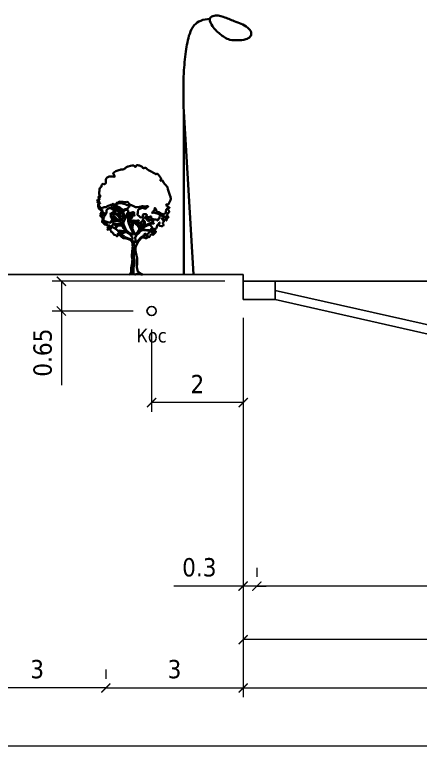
# Model space of a CAD drawing. Header units: millimetres. Extents: x -492806 to 8131902, y -181351 to 2373952.
# Drawn here: x -313933 to -305078, y -181342 to -165181 of the extents above; entities that cross this region are included whole.
import ezdxf

# ---------------------------------------------------------------- set-up
doc = ezdxf.new("R2010")
doc.units = ezdxf.units.MM
doc.header["$LTSCALE"] = 50
doc.layers.add('dorogi', color=7, linetype='Continuous', lineweight=30)
doc.layers.add('text', color=5, linetype='Continuous', lineweight=15)
doc.styles.get("Standard").update_dxf_attribs({"font": 'tahoma.ttf'})
doc.dimstyles.new('S-25$0', dxfattribs={"dimscale": 0, "dimtxt": 2, "dimasz": 1, "dimexe": 1, "dimexo": 2, "dimgap": 1, "dimtad": 3, "dimlfac": 0.001, "dimzin": 9, "dimdsep": 46, "dimtxsty": 'Standard', "dimblk": 'ARCHTICK', "dimcen": 2, "dimclrd": 256, "dimclre": 256, "dimclrt": 256, "dimadec": 0, "dimazin": 2, "dimtfac": 1, "dimtmove": 0, "dimatfit": 3, "dimldrblk": 'DOTSMALL', "dimfxl": 1, "dimlwd": -1, "dimlwe": -1, "dimarcsym": 0})

# ---------------------------------------------------------------- blocks, each defined once
blk = doc.blocks.new('K15-1')
at = {"linetype": 'Continuous'}
for points in [[(1228.8, 2414.4), (1234.8, 2406), (1244.4, 2399.4), (1269, 2388), (1290.6, 2377.2), (1296, 2370.6), (1296, 2362.2), (1288.8, 2356.8), (1272, 2352), (1225.8, 2342.4), (1180.8, 2329.8), (1166.4, 2320.8), (1160.4, 2309.4), (1167, 2300.4), (1184.4, 2300.4), (1239, 2314.8), (1269, 2322.6), (1296.6, 2326.2), (1318.2, 2323.2), (1326, 2317.8), (1330.2, 2309.4), (1332.6, 2296.2), (1327.8, 2289), (1305, 2288.4), (1273.8, 2293.2), (1259.4, 2293.8), (1246.8, 2290.8), (1236.6, 2281.8), (1228.2, 2266.8), (1224.6, 2251.2), (1228.8, 2238.6), (1234.8, 2238), (1241.4, 2242.8), (1257.6, 2262.6), (1276.8, 2279.4), (1286.4, 2281.2), (1296, 2275.2), (1327.2, 2245.2), (1335.6, 2236.2), (1338, 2230.2), (1334.4, 2225.4), (1323.6, 2220), (1278, 2204.4), (1285.8, 2185.8), (1285.8, 2181.6), (1282.8, 2178), (1269.6, 2170.2), (1246.8, 2151.6), (1239.6, 2134.2), (1239.6, 2109.6), (1251.6, 2050.8), (1258.8, 2022.6), (1261.8, 1998.6), (1258.8, 1981.8), (1254.6, 1977.6), (1246.8, 1975.8), (1239, 1994.4), (1231.2, 2007), (1224, 2014.8), (1217.4, 2016.6), (1212, 2013.6), (1209, 2005.8), (1212.6, 1975.8), (1200.6, 1965), (1180.2, 1957.8), (1158.6, 1954.8), (1141.8, 1957.2), (1149, 1948.2), (1157.4, 1942.8), (1174.8, 1936.2), (1181.4, 1933.2), (1184.4, 1927.8), (1183.2, 1918.8), (1176, 1905), (1164.6, 1894.2), (1152.6, 1891.8), (1141.8, 1896.6), (1130.4, 1906.2), (1109.4, 1929.6), (1099.2, 1938.6), (1089, 1941.6), (1107.6, 1896.6), (1113, 1878), (1098, 1878), (1055.4, 1888.8), (1041, 1862.4), (1030.8, 1849.8), (1023, 1847.4), (1017, 1851), (1002, 1864.8), (989.4, 1866.6), (971.4, 1860.6), (974.4, 1851.6), (985.8, 1840.8), (1020, 1816.2), (1051.2, 1789.8), (1058.4, 1777.2), (1058.4, 1771.2), (1055.4, 1765.2), (1038, 1750.8), (1029, 1749), (1020, 1750.2), (1003.2, 1761), (985.8, 1777.8), (950.4, 1816.8), (932.4, 1831.2), (913.2, 1836.6), (904.2, 1833), (903.6, 1823.4), (919.2, 1793.4), (936.6, 1762.8), (939, 1752.6), (936.6, 1749), (931.8, 1747.2), (952.2, 1741.8), (966, 1741.2), (976.2, 1748.4), (984, 1765.2), (1050, 1709.4), (1061.4, 1701.6), (1062, 1701), (1059.6, 1701.6), (1027.2, 1713), (999.6, 1716.6), (966, 1713), (951, 1704.6), (939.6, 1689), (924, 1647), (912.6, 1612.2), (909.6, 1607.4), (906, 1605), (902.4, 1605), (897.6, 1608), (880.2, 1605.6), (866.4, 1597.2), (846, 1567.2), (829.8, 1531.8), (821.4, 1515.6), (810.6, 1503), (739.2, 1488.6), (724.8, 1480.8), (710.4, 1465.2), (697.2, 1451.4), (692.4, 1449), (687.6, 1450.2), (641.4, 1507.2), (632.4, 1514.4), (623.4, 1516.2), (613.2, 1513.2), (600.6, 1503), (529.8, 1431.6), (489.6, 1466.4), (479.4, 1477.2), (476.4, 1486.2), (481.8, 1496.4), (495, 1510.2), (547.8, 1555.2), (582, 1540.8), (607.2, 1535.4), (633.6, 1537.8), (672, 1545), (608.4, 1550.4), (585.6, 1558.8), (580.8, 1564.2), (582, 1570.8), (610.8, 1608.6), (643.2, 1644), (717.6, 1705.8), (794.4, 1758), (863.4, 1799.4), (874.2, 1807.8), (881.4, 1816.2), (884.4, 1826.4), (884.4, 1836.6), (878.4, 1858.8), (865.8, 1882.2), (837, 1929), (828, 1950), (827.4, 1967.4), (858, 1999.8), (870.6, 2009.4), (861.6, 2012.4), (827.4, 2026.2), (858.6, 2013.6), (867, 2013), (871.8, 2015.4), (873, 2020.8), (871.2, 2028.6), (861, 2048.4), (829.2, 2092.8), (810.6, 2115), (806.4, 2125.8), (811.2, 2136), (836.4, 2158.2), (862.2, 2181.6), (867.6, 2193), (867, 2199), (863.4, 2204.4), (859.2, 2206.8), (854.4, 2204.4), (843, 2190.6), (832.2, 2177.4), (827.4, 2174.4), (822, 2176.2), (791.4, 2209.2), (791.4, 2214), (796.8, 2216.4), (806.4, 2220), (816, 2228.4), (824.4, 2245.8), (826.8, 2275.2), (842.4, 2280.6), (859.8, 2292.6), (879, 2309.4), (867, 2313), (856.2, 2311.2), (835.8, 2298.6), (814.2, 2288.4), (801.6, 2289), (787.2, 2296.8), (774, 2317.8), (768, 2350.8), (768.6, 2391.6), (775.2, 2433.6), (788.4, 2473.2), (807.6, 2503.8), (819.6, 2514.6), (832.8, 2521.2), (847.8, 2523), (863.4, 2519.4), (891, 2531.4), (908.4, 2542.8), (913.2, 2548.2), (913.2, 2553.6), (880.8, 2612.4), (864, 2637), (844.8, 2658.6), (842.4, 2631.6), (836.4, 2613), (828.6, 2603.4), (819, 2601), (810, 2605.2), (801.6, 2614.2), (795.6, 2626.8), (792.6, 2643), (754.8, 2615.4), (708.6, 2574.6), (603, 2481), (550.2, 2440.8), (501, 2412), (478.8, 2404.2), (458.4, 2401.2), (440.4, 2404.2), (424.8, 2414.4), (390.6, 2448.6), (358.2, 2458.2), (331.8, 2461.8), (311.4, 2461.2), (295.8, 2455.2), (285, 2446.2), (277.2, 2434.2), (268.8, 2404.2), (263.4, 2340.6), (259.8, 2328), (254.4, 2318.4), (245.4, 2311.8), (232.8, 2309.4), (195, 2330.4), (163.8, 2344.8), (129.6, 2357.4), (96.6, 2365.2), (68.4, 2365.2), (57, 2361), (48.6, 2353.8), (43.2, 2343), (40.8, 2328), (43.2, 2343), (50.4, 2352), (61.2, 2356.2), (75, 2356.2), (109.2, 2346.6), (147, 2328), (214.2, 2287.2), (232.8, 2275.2), (229.2, 2269.8), (220.2, 2266.2), (192.6, 2263.2), (168, 2262), (161.4, 2260.2), (162, 2256.6), (198.6, 2222.4), (201, 2217), (198, 2210.4), (184.8, 2196.6), (161.4, 2179.2), (140.4, 2211), (127.2, 2240.4), (118.8, 2266.2), (111.6, 2284.8), (107.4, 2291.4), (102, 2295), (86.4, 2292), (61.2, 2274.6), (22.8, 2238.6), (58.8, 2254.8), (81.6, 2260.2), (89.4, 2259.6), (95.4, 2257.2), (102.6, 2246.4), (110.4, 2206.8), (116.4, 2180.4), (127.8, 2151.6), (156.6, 2165.4), (177.6, 2172.6), (193.8, 2173.8), (205.8, 2169.6), (216.6, 2159.4), (226.2, 2144.4), (251.4, 2099.4), (243, 2090.4), (230.4, 2085.6), (200.4, 2085), (173.4, 2086.8), (165, 2085.6), (162, 2080.8), (163.8, 2008.2), (162, 1986), (148.2, 2002.8), (112.2, 2046.6), (103.8, 2053.8), (94.2, 2056.8), (85.2, 2056.8), (75.6, 2052.6), (57.6, 2038.8), (39.6, 2020.2), (9, 1987.2), (-3, 1983.6), (-11.4, 1993.8), (-14.4, 2008.2), (-12, 2017.8), (-6, 2023.8), (3, 2028), (27, 2034.6), (39.6, 2040), (51, 2049), (34.2, 2043.6), (12.6, 2041.2), (-38.4, 2042.4), (-91.2, 2046.6), (-135, 2046.6), (-88.8, 2039.4), (-53.4, 2030.4), (-40.2, 2024.4), (-31.8, 2016), (-28.2, 2005.8), (-30, 1993.8), (-45.6, 2004.6), (-60.6, 2007.6), (-74.4, 2005.2), (-87.6, 1998), (-111.6, 1977.6), (-135, 1957.2), (-177.6, 1959.6), (-196.2, 1968), (-214.2, 1984.2), (-256.2, 2010), (-268.2, 2019.6), (-277.2, 2033.4), (-289.8, 2067.6), (-298.2, 2104.2), (-308.4, 2133.6), (-365.4, 2170.2), (-390.6, 2184.6), (-394.8, 2182.2), (-396, 2173.8), (-395.4, 2133.6), (-400.8, 2124), (-414.6, 2122.8), (-456.6, 2134.8), (-499.2, 2151), (-513, 2154.6), (-517.2, 2154), (-518.4, 2151.6), (-514.8, 2139), (-505.8, 2128.8), (-479.4, 2115), (-454.2, 2101.8), (-447.6, 2093.4), (-447.6, 2080.8), (-464.4, 2054.4), (-484.8, 2037), (-505.8, 2028.6), (-525.6, 2028), (-540.6, 2035.8), (-549, 2050.8), (-548.4, 2072.4), (-537, 2099.4), (-557.4, 2079), (-585, 2065.2), (-644.4, 2050.2), (-669, 2044.8), (-684.6, 2037.6), (-688.2, 2032.8), (-688.2, 2026.8), (-676.2, 2010), (-628.8, 1971.6), (-613.2, 1959.6), (-606, 1951.2), (-609.6, 1946.4), (-626.4, 1942.8), (-710.4, 1941.6), (-673.2, 1940.4), (-607.2, 1931.4), (-579, 1920.6), (-568.8, 1913.4), (-562.2, 1904.4), (-559.8, 1894.2), (-562.8, 1882.2), (-571.2, 1868.4), (-586.8, 1852.2), (-617.4, 1818), (-642, 1781.4), (-665.4, 1745.4), (-691.8, 1713), (-697.8, 1704.6), (-696.6, 1699.8), (-690, 1696.8), (-679.2, 1696.8), (-651, 1702.2), (-624, 1713), (-611.4, 1722), (-605.4, 1731.6), (-604.2, 1743.6), (-603.6, 1731.6), (-586.8, 1678.8), (-496.8, 1568.4), (-471.6, 1542), (-448.8, 1522.2), (-429, 1513.2), (-420.6, 1514.4), (-413.4, 1518.6), (-379.2, 1555.2), (-342.6, 1518.6), (-340.2, 1508.4), (-345, 1493.4), (-363, 1464.6), (-368.4, 1457.4), (-369, 1456.8), (-366.6, 1459.2), (-327, 1503), (-308.4, 1450.2), (-288.6, 1452), (-274.2, 1449), (-264, 1442.4), (-257.4, 1432.8), (-247.8, 1408.2), (-235.2, 1382.4), (-274.2, 1413.6), (-287.4, 1416), (-308.4, 1411.2), (-362.4, 1390.8), (-392.4, 1381.8), (-420.6, 1378.2), (-445.8, 1382.4), (-456.6, 1388.4), (-466.2, 1397.4), (-441, 1440.6), (-429, 1460.4), (-429, 1464.6), (-433.8, 1466.4), (-462.6, 1467), (-495.6, 1438.2), (-517.8, 1423.2), (-531.6, 1420.8), (-540, 1426.8), (-550.8, 1458), (-559.2, 1477.8), (-573, 1497.6), (-595.8, 1516.2), (-617.4, 1519.8), (-642.6, 1513.8), (-676.2, 1503), (-696, 1522.8), (-708, 1540.2), (-711, 1548.6), (-710.4, 1555.2), (-699, 1572.6), (-685.8, 1583.4), (-671.4, 1589.4), (-657, 1591.8), (-628.2, 1595.4), (-615.6, 1599.6), (-605.4, 1608), (-603.6, 1613.4), (-606.6, 1618.8), (-622.8, 1627.2), (-643.2, 1630.8), (-658.2, 1626), (-729, 1555.2), (-735, 1555.8), (-745.2, 1564.2), (-768, 1594.8), (-784.8, 1627.2), (-786.6, 1638), (-781.2, 1642.2), (-710.4, 1642.2), (-738, 1677), (-748.2, 1699.8), (-747.6, 1714.8), (-741.6, 1723.2), (-737.4, 1728), (-740.4, 1732.2), (-797.4, 1747.2), (-813, 1776), (-819.6, 1798.2), (-824.4, 1819.8), (-834, 1848.6), (-836.4, 1861.2), (-835.8, 1870.2), (-832.8, 1882.2), (-833.4, 1885.8), (-838.2, 1887.6), (-868.2, 1888.8), (-925.8, 1974.6), (-934.2, 1981.8), (-933, 1972.2), (-912, 1928.4), (-886.2, 1888.8), (-881.4, 1882.8), (-880.8, 1876.8), (-890.4, 1866), (-909.6, 1857), (-936.6, 1849.2), (-996.6, 1839.6), (-1041.6, 1836.6), (-1052.4, 1845), (-1060.2, 1854.6), (-1069.2, 1874.4), (-1070.4, 1895.4), (-1066.2, 1915.2), (-1059, 1933.2), (-1050.6, 1947), (-1041.6, 1957.2), (-1044.6, 1967.4), (-1051.8, 1977), (-1074, 1996.2), (-1092.6, 2013.6), (-1095.6, 2021.4), (-1093.8, 2028), (-1039.8, 2086.2), (-1014.6, 2121.6), (-1010.4, 2139), (-1014.6, 2142), (-1021.8, 2141.4), (-1041.6, 2132.4), (-1063.2, 2115.6), (-1081.2, 2094), (-1086.6, 2083.2), (-1088.4, 2071.8), (-1089.6, 2058), (-1092.6, 2054.4), (-1104.6, 2067.6), (-1122.6, 2085.6), (-1134, 2088), (-1146.6, 2080.8), (-1183.2, 2046.6), (-1183.2, 2115), (-1186.2, 2120.4), (-1194, 2124), (-1215.6, 2127.6), (-1234.2, 2130), (-1237.8, 2131.2), (-1236, 2133.6), (-1038, 2222.4), (-1014.6, 2235.6), (-1016.4, 2236.8), (-1027.2, 2233.8), (-1120.8, 2203.2), (-1236, 2167.2), (-1251.6, 2168.4), (-1258.8, 2172.6), (-1258.8, 2179.8), (-1253.4, 2189.4), (-1234.8, 2217), (-1224.6, 2235.6), (-1217.4, 2256.6), (-1217.4, 2275.2), (-1227, 2294.4), (-1258.2, 2333.4), (-1286.4, 2369.4), (-1292.4, 2384.4), (-1288.2, 2395.8), (-1270.2, 2448.6), (-1236, 2485.2), (-1219.2, 2508.6), (-1218.6, 2517), (-1223.4, 2523.6), (-1233.6, 2529), (-1250.4, 2533.2), (-1304.4, 2538), (-1287, 2551.2), (-1266, 2563.2), (-1222.8, 2587.8), (-1204.2, 2601.6), (-1189.8, 2617.2), (-1182, 2636.4), (-1183.2, 2658.6), (-1188, 2662.8), (-1198.2, 2663.4), (-1228.2, 2661), (-1257, 2662.2), (-1266.6, 2667.6), (-1270.2, 2677.2), (-1322.4, 2800.8), (-1337.4, 2821.8), (-1347, 2844), (-1351.2, 2869.2), (-1350.6, 2896.2), (-1345.8, 2925.6), (-1338, 2956.2), (-1315.2, 3022.2), (-1261.2, 3169.2), (-1240.8, 3247.2), (-1233, 3325.8), (-1059.6, 3517.2), (-1057.8, 3540.6), (-1053, 3556.8), (-1045.2, 3567.6), (-1035.6, 3573.6), (-1024.2, 3576), (-1012.8, 3576), (-989.4, 3570.6), (-970.2, 3566.4), (-964.2, 3567.6), (-960.6, 3571.2), (-964.8, 3592.8), (-988.8, 3638.4), (-961.2, 3686.4), (-923.4, 3740.4), (-879, 3792), (-856.2, 3814.2), (-834, 3832.8), (-828, 3834.6), (-821.4, 3832.8), (-806.4, 3823.8), (-792.6, 3814.8), (-786, 3813), (-781.2, 3814.2), (-742.2, 3842.4), (-699, 3867.6), (-604.2, 3915.6), (-505.2, 3970.2), (-457.8, 4003.8), (-413.4, 4042.8), (-388.2, 4060.2), (-378, 4063.2), (-369, 4062.6), (-353.4, 4056.6), (-339, 4047.6), (-324, 4041.6), (-307.2, 4043.4), (-285, 4059.6), (-256.2, 4095.6), (-237, 4111.2), (-214.2, 4125), (-187.8, 4136.4), (-159.6, 4144.8), (-130.2, 4150.8), (-100.8, 4153.2), (-72, 4152.6), (-45.6, 4147.8), (-18, 4103.4), (-4.2, 4087.8), (2.4, 4089.6), (10.8, 4097.4), (40.8, 4129.8), (59.4, 4144.2), (77.4, 4150.8), (96.6, 4151.4), (118.8, 4146), (178.8, 4127.4), (270, 4105.8), (291, 4102.8), (308.4, 4098), (335.4, 4084.2), (356.4, 4066.8), (376.2, 4047.6), (400.8, 4029), (433.8, 4011.6), (481.2, 3997.8), (547.8, 3990), (582.6, 3975.6), (621, 3963.6), (702.6, 3940.8), (742.8, 3926.4), (781.2, 3907.2), (815.4, 3882), (831, 3866.4), (844.8, 3848.4), (787.2, 3755.4), (779.4, 3732.6), (781.2, 3726), (786, 3721.8), (807.6, 3719.4), (844.8, 3721.8), (897.6, 3726), (966, 3727.8), (994.2, 3724.8), (1021.8, 3716.4), (1048.2, 3703.2), (1072.2, 3685.8), (1092.6, 3664.2), (1108.8, 3640.2), (1119.6, 3613.8), (1123.2, 3585.6), (1123.2, 3480.6), (1129.2, 3455.4), (1143.6, 3442.2), (1165.8, 3438), (1191, 3439.2), (1218, 3441.6), (1243.2, 3440.4), (1264.2, 3432), (1272, 3424.2), (1278, 3412.2), (1285.2, 3386.4), (1284.6, 3370.8), (1281, 3363), (1276.8, 3358.8), (1276.2, 3354.6), (1282.8, 3347.4), (1330.2, 3307.8), (1346.4, 3294.6), (1353.6, 3285.6), (1364.4, 3239.4), (1358.4, 3211.8), (1359.6, 3184.2), (1372.8, 3128.4), (1379.4, 3101.4), (1382.4, 3075.6), (1378.2, 3051.6), (1364.4, 3029.4), (1327.8, 2986.8), (1323.6, 2979), (1326, 2974.8), (1339.8, 2967.6), (1346.4, 2958), (1348.8, 2940), (1351.2, 2957.4), (1357.2, 2968.2), (1365.6, 2973.6), (1375.2, 2974.2), (1384.8, 2970.6), (1393.2, 2963.4), (1399.2, 2953.2), (1401.6, 2940), (1364.4, 2871.6), (1360.8, 2863.2), (1368, 2856.6), (1402.2, 2844.6), (1439.4, 2833.2), (1451.4, 2826.6), (1453.8, 2823), (1453.8, 2818.8), (1446, 2805), (1435.8, 2797.8), (1424.4, 2795.4), (1411.2, 2796), (1385.4, 2796.6), (1374, 2792.4), (1364.4, 2782.2), (1402.2, 2759.4), (1432.8, 2746.2), (1440, 2740.8), (1443, 2736), (1438.2, 2727.6), (1422.6, 2721), (1378.8, 2713.8), (1348.8, 2711.4), (1336.8, 2710.8), (1338.6, 2708.4), (1366.2, 2699.4), (1385.4, 2692.8), (1402.8, 2683.8), (1414.8, 2672.4), (1417.2, 2665.8), (1417.2, 2658.6), (1411.8, 2605.8), (1407, 2549.4), (1402.2, 2524.2), (1394.4, 2503.8), (1382.4, 2490), (1364.4, 2485.2), (1287, 2488.2), (1281, 2487), (1287, 2483.4), (1348.8, 2467.2), (1320.6, 2461.2), (1285.2, 2446.2), (1251.6, 2429.4), (1228.8, 2414.4)], [(-1236.6, 2485.2), (-1219.2, 2508.6), (-1218.6, 2517), (-1223.4, 2523.6), (-1233.6, 2529), (-1250.4, 2533.2), (-1304.4, 2538), (-1287, 2551.2), (-1266, 2563.2), (-1222.8, 2587.8), (-1204.2, 2601.6), (-1189.8, 2617.2), (-1182, 2636.4), (-1183.2, 2658.6), (-1188, 2662.8), (-1198.2, 2663.4), (-1228.2, 2661), (-1257, 2662.2), (-1266.6, 2667.6), (-1270.2, 2677.2), (-1322.4, 2800.8), (-1337.4, 2821.8), (-1347, 2844), (-1351.2, 2869.2), (-1350.6, 2896.2), (-1345.8, 2925.6), (-1338, 2956.2), (-1315.2, 3022.2), (-1261.2, 3169.2), (-1240.8, 3247.2), (-1233, 3325.8), (-1059.6, 3517.2), (-1057.8, 3540.6), (-1053, 3556.8), (-1045.2, 3567.6), (-1035.6, 3573.6), (-1024.2, 3576), (-1012.8, 3576), (-989.4, 3570.6), (-970.2, 3566.4), (-964.2, 3567.6), (-960.6, 3571.2), (-964.8, 3592.8), (-988.8, 3638.4), (-961.2, 3686.4), (-923.4, 3740.4), (-879, 3792), (-856.2, 3814.2), (-834, 3832.8), (-828, 3834.6), (-821.4, 3832.8), (-806.4, 3823.8), (-792.6, 3814.8), (-786, 3813), (-781.2, 3814.2), (-742.2, 3842.4), (-699, 3867.6), (-604.2, 3915.6), (-505.2, 3970.2), (-457.8, 4003.8), (-413.4, 4042.8), (-388.2, 4060.2), (-378, 4063.2), (-369, 4062.6), (-353.4, 4056.6), (-339, 4047.6), (-324, 4041.6), (-307.2, 4043.4), (-285, 4059.6), (-256.2, 4095.6), (-237, 4111.2), (-214.2, 4125), (-187.8, 4136.4), (-159.6, 4144.8), (-130.2, 4150.8), (-100.8, 4153.2), (-72, 4152.6), (-45.6, 4147.8), (-18, 4103.4), (-4.2, 4087.8), (2.4, 4089.6), (10.8, 4097.4), (40.8, 4129.8), (59.4, 4144.2), (77.4, 4150.8), (96.6, 4151.4), (118.8, 4146), (178.8, 4127.4), (270, 4105.8), (291, 4102.8), (308.4, 4098), (335.4, 4084.2), (356.4, 4066.8), (376.2, 4047.6), (400.8, 4029), (433.8, 4011.6), (481.2, 3997.8), (547.8, 3990), (582.6, 3975.6), (621, 3963.6), (702.6, 3940.8), (742.8, 3926.4), (781.2, 3907.2), (815.4, 3882), (831, 3866.4), (844.8, 3848.4), (787.2, 3755.4), (779.4, 3732.6), (781.2, 3726), (786, 3721.8), (807.6, 3719.4), (844.8, 3721.8), (897.6, 3726), (966, 3727.8), (994.2, 3724.8), (1021.8, 3716.4), (1048.2, 3703.2), (1072.2, 3685.8), (1092.6, 3664.2), (1108.8, 3640.2), (1119.6, 3613.8), (1123.2, 3585.6), (1123.2, 3480.6), (1129.2, 3455.4), (1143.6, 3442.2), (1165.8, 3438), (1191, 3439.2), (1218, 3441.6), (1243.2, 3440.4), (1264.2, 3432), (1272, 3424.2), (1278, 3412.2), (1285.2, 3386.4), (1284.6, 3370.8), (1281, 3363), (1276.8, 3358.8), (1276.2, 3354.6), (1282.8, 3347.4), (1330.2, 3307.8), (1346.4, 3294.6), (1353.6, 3285.6), (1364.4, 3239.4), (1358.4, 3211.8), (1359.6, 3184.2), (1372.8, 3128.4), (1379.4, 3101.4), (1382.4, 3075.6), (1378.2, 3051.6), (1364.4, 3029.4), (1327.8, 2986.8), (1323.6, 2979), (1326, 2974.8), (1339.8, 2967.6), (1346.4, 2958), (1348.8, 2940), (1351.2, 2957.4), (1357.2, 2968.2), (1365.6, 2973.6), (1375.2, 2974.2), (1384.8, 2970.6), (1393.2, 2963.4), (1399.2, 2953.2), (1401.6, 2940), (1364.4, 2871.6), (1360.8, 2863.2), (1368, 2856.6), (1402.2, 2844.6), (1439.4, 2833.2), (1451.4, 2826.6), (1453.8, 2823), (1453.8, 2818.8), (1446, 2805), (1435.8, 2797.8), (1424.4, 2795.4), (1411.2, 2796), (1385.4, 2796.6), (1374, 2792.4), (1364.4, 2782.2), (1402.2, 2759.4), (1432.8, 2746.2), (1440, 2740.8), (1443, 2736), (1438.2, 2727.6), (1422.6, 2721), (1378.8, 2713.8), (1348.8, 2711.4), (1336.8, 2710.8), (1338.6, 2708.4), (1366.2, 2699.4), (1385.4, 2692.8), (1402.8, 2683.8), (1414.8, 2672.4), (1417.2, 2665.8), (1417.2, 2658.6), (1378.8, 2592.6), (1360.2, 2568.6), (1339.8, 2555.4), (1292.4, 2518.2), (1266.6, 2520.6), (1245.6, 2527.8), (1208.4, 2556.6), (1117.8, 2556.6), (1101.6, 2575.8), (1083, 2588.4), (1062, 2597.4), (1039.8, 2604), (995.4, 2617.2), (975, 2626.8), (956.4, 2640.6), (926.4, 2644.2), (903.6, 2653.2), (871.8, 2674.8), (859.2, 2682.6), (845.4, 2685), (829.2, 2678.4), (807.6, 2660.4), (763.2, 2656.2), (723.6, 2647.2), (706.2, 2616), (693, 2599.2), (678.6, 2589), (621, 2559), (562.8, 2521.2), (507, 2484), (452.4, 2453.4), (387, 2480.4), (351.6, 2489.4), (316.8, 2492.4), (279.6, 2524.2), (255.6, 2547), (235.2, 2571.6), (225.6, 2595.6), (226.8, 2606.4), (232.2, 2615.4), (243, 2623.8), (260.4, 2629.8), (316.8, 2634.6), (340.2, 2650.2), (379.8, 2667.6), (430.8, 2684.4), (487.2, 2698.2), (545.4, 2707.8), (600, 2710.2), (624.6, 2708.4), (646.2, 2704.2), (664.8, 2697), (678.6, 2686.2), (700.2, 2692.8), (717.6, 2698.8), (713.4, 2714.4), (704.4, 2725.2), (680.4, 2728.8), (656.4, 2737.8), (613.8, 2770.2), (537.6, 2766.6), (462.6, 2758.8), (389.4, 2754), (316.8, 2757), (288.6, 2749.2), (274.2, 2740.8), (265.2, 2731.2), (255.6, 2713.2), (243.6, 2697), (214.8, 2670.6), (180, 2649.6), (142.2, 2632.2), (64.8, 2599.8), (30, 2580.6), (0, 2556.6), (-70.8, 2563.2), (-142.2, 2569.8), (-185.4, 2572.2), (-222.6, 2583.6), (-258, 2596.2), (-297.6, 2602.2), (-305.4, 2593.8), (-318, 2587.8), (-349.2, 2583), (-386.4, 2578.8), (-414.6, 2586.6), (-437.4, 2596.8), (-459, 2602.2), (-475.2, 2595), (-491.4, 2583), (-442.8, 2541), (-394.2, 2498.4), (-353.4, 2504.4), (-316.8, 2518.2), (-279.6, 2531.4), (-260.4, 2535.6), (-239.4, 2537.4), (-206.4, 2514), (-173.4, 2498.4), (-141, 2483.4), (-124.8, 2473.2), (-109.8, 2460), (-102, 2377.8), (-93.6, 2331), (-84, 2304.6), (-84, 2266.2), (-157.8, 2200.8), (-188.4, 2175.6), (-213, 2172.6), (-271.2, 2175.6), (-283.8, 2191.2), (-290.4, 2206.2), (-292.2, 2235), (-293.4, 2262.6), (-298.8, 2277), (-310.2, 2292), (-403.8, 2287.8), (-425.4, 2284.8), (-435.6, 2279.4), (-436.8, 2269.2), (-433.8, 2253), (-429, 2229), (-426.6, 2194.8), (-443.4, 2187.6), (-469.8, 2184), (-523.8, 2182.2), (-548.4, 2197.2), (-580.8, 2206.8), (-594, 2206.2), (-601.8, 2199.6), (-603, 2185.8), (-594.6, 2162.4), (-639.6, 2120.4), (-676.2, 2097), (-723, 2087.4), (-801.6, 2085), (-829.8, 2059.2), (-842.4, 2056.2), (-853.2, 2058), (-862.2, 2065.8), (-870, 2078.4), (-879, 2117.4), (-901.2, 2125.2), (-924, 2143.2), (-928.2, 2184.6), (-938.4, 2203.8), (-951, 2217), (-963, 2240.4), (-944.4, 2259.6), (-920.4, 2276.4), (-894.6, 2290.2), (-872.4, 2298), (-828.6, 2312.4), (-784.8, 2332.2), (-741, 2349), (-719.4, 2354.4), (-697.8, 2356.2), (-673.2, 2340), (-651.6, 2335.8), (-645, 2339.4), (-643.8, 2346), (-648, 2356.2), (-659.4, 2369.4), (-661.8, 2379), (-667.8, 2388.6), (-687.6, 2407.2), (-730.2, 2440.8), (-726.6, 2482.8), (-732, 2506.2), (-743.4, 2524.8), (-769.2, 2505), (-780, 2496), (-787.8, 2482.8), (-795, 2449.8), (-801, 2415.6), (-805.8, 2401.2), (-814.2, 2388.6), (-846, 2384.4), (-878.4, 2372.4), (-943.2, 2337), (-1008.6, 2301.6), (-1041, 2290.2), (-1072.8, 2285.4), (-1089, 2298.6), (-1105.8, 2305.8), (-1137.6, 2315.4), (-1150.2, 2322), (-1161, 2332.2), (-1167.6, 2349.6), (-1170, 2376), (-1158.6, 2394.6), (-1164.6, 2406.6), (-1171.2, 2417.4), (-1170, 2424.6), (-1163.4, 2434.2), (-1170, 2455.8), (-1188, 2472), (-1211.4, 2481.6), (-1236.6, 2485.2)], [(151.2, 112.2), (156.6, 143.4), (159, 174), (156.6, 237.6), (147.6, 301.8), (135.6, 365.4), (123.6, 429.6), (115.2, 492.6), (112.8, 554.4), (120.6, 614.4), (129.6, 678.6), (130.2, 743.4), (124.8, 808.8), (116.4, 874.2), (100.2, 1003.8), (97.8, 1067.4), (102.6, 1129.2), (109.2, 1182.6), (118.2, 1231.2), (127.8, 1254), (142.8, 1274.4), (164.4, 1293.6), (193.2, 1310.4), (292.8, 1353.6), (351.6, 1372.2), (377.4, 1377), (399, 1377), (425.4, 1374.6), (437.4, 1375.8), (449.4, 1379.4), (480.6, 1396.8), (529.8, 1431.6), (513.6, 1444.8), (481.2, 1419.6), (445.2, 1398), (430.2, 1393.2), (420.6, 1395.6), (417, 1405.8), (422.4, 1426.2), (454.8, 1446), (492, 1464), (477, 1479), (460.8, 1468.2), (438.6, 1456.8), (415.8, 1443), (396.6, 1423.2), (327.6, 1394.4), (255, 1366.8), (112.2, 1315.8), (115.8, 1329.6), (115.8, 1341.6), (109.8, 1362), (104.4, 1380.6), (108, 1404), (133.2, 1436.4), (154.8, 1471.8), (180, 1505.4), (196.2, 1519.8), (216, 1531.2), (234, 1540.8), (252, 1553.4), (291, 1582.8), (333, 1605.6), (355.2, 1610.4), (377.4, 1608), (415.2, 1600.2), (454.2, 1579.8), (488.4, 1552.2), (511.8, 1524), (541.8, 1550.4), (496.2, 1587.6), (468, 1605.6), (439.2, 1619.4), (465, 1616.4), (490.2, 1616.4), (539.4, 1623), (587.4, 1632), (634.2, 1634.4), (662.4, 1661.4), (633, 1665), (603.6, 1663.8), (543.6, 1654.8), (512.4, 1650), (478.8, 1648.2), (443.4, 1650.6), (404.4, 1658.4), (405.6, 1680.6), (414, 1705.2), (435, 1746.6), (476.4, 1810.8), (523.8, 1862.4), (603, 1865.4), (643.8, 1856.4), (666, 1845), (688.8, 1827.6), (711, 1806), (727.2, 1782.6), (738, 1755.6), (742.8, 1723.8), (770.4, 1743), (735, 1816.2), (733.2, 1825.8), (728.4, 1833), (715.2, 1845), (707.4, 1857), (709.2, 1864.8), (715.8, 1873.8), (748.2, 1878.6), (781.2, 1888.8), (815.4, 1899), (852, 1903.8), (829.2, 1943.4), (769.2, 1932.6), (723, 1919.4), (692.4, 1914.6), (651, 1912.8), (516, 1920), (530.4, 1945.2), (546.6, 1966.2), (582.6, 1998), (603, 2010), (624, 2019), (669, 2031), (717, 2037), (766.8, 2038.2), (866.4, 2038.8), (854.4, 2057.4), (766.2, 2058.6), (718.8, 2056.8), (669.6, 2050.8), (741.6, 2119.2), (783.6, 2153.4), (822, 2176.8), (805.2, 2193), (747, 2148), (695.4, 2101.8), (642, 2061), (611.4, 2044.8), (577.2, 2031.6), (568.2, 2045.4), (565.2, 2058), (567, 2071.2), (573, 2083.8), (591.6, 2112.6), (612, 2146.8), (616.8, 2175), (630.6, 2199.6), (651.6, 2222.4), (676.2, 2242.2), (732.6, 2275.8), (783.6, 2299.8), (772.8, 2322), (767.4, 2346), (751.2, 2342.4), (744, 2333.4), (737.4, 2321.4), (725.4, 2308.8), (661.2, 2272.2), (624.6, 2250), (600.6, 2227.8), (589.2, 2233.8), (586.2, 2247.6), (591, 2268), (600.6, 2291.4), (625.8, 2338.2), (645, 2367), (741, 2487.6), (834.6, 2611.2), (823.8, 2602.2), (813.6, 2602.2), (805.2, 2608.8), (798, 2617.8), (723.6, 2512.2), (663, 2430.6), (616.2, 2374.2), (610.2, 2431.2), (620.4, 2495.4), (574.8, 2458.8), (576, 2374.2), (572.4, 2334.6), (562.2, 2293.2), (547.2, 2220), (544.2, 2178), (546.6, 2143.2), (521.4, 2076.6), (508.2, 2040.6), (492.6, 2004.6), (472.8, 2062.8), (466.8, 2095.2), (469.8, 2120.4), (461.4, 2199), (461.4, 2280), (486, 2344.2), (495.6, 2377.8), (499.8, 2411.4), (460.2, 2400.6), (457.2, 2369.4), (450, 2341.2), (431.4, 2281.8), (427.8, 2246.4), (428.4, 2207.4), (428.4, 2169), (420, 2135.4), (375.6, 2188.8), (334.8, 2251.8), (298.8, 2319), (267.6, 2385), (265.2, 2355.6), (259.8, 2330.4), (276.6, 2308.2), (300, 2268), (357.6, 2161.2), (431.4, 2012.4), (445.8, 1990.8), (451.8, 1965.6), (451.2, 1937.4), (445.2, 1908), (425.4, 1849.2), (404.4, 1800.6), (368.4, 1734), (344.4, 1698.6), (316.2, 1663.8), (286.2, 1631.4), (253.8, 1602.6), (220.2, 1578.6), (185.4, 1561.8), (135, 1536), (107.4, 1521.6), (85.2, 1515.6), (92.4, 1563.6), (110.4, 1621.8), (166.8, 1753.2), (226.2, 1879.8), (249, 1931.4), (262.2, 1969.8), (271.8, 2032.8), (276.6, 2101.2), (274.2, 2169.6), (269.4, 2202), (262.2, 2232), (250.2, 2250.6), (245.4, 2265), (244.2, 2310.6), (224.4, 2314.2), (207, 2323.8), (199.8, 2296.8), (234.6, 2274), (227.4, 2268.6), (216.6, 2265.6), (192.6, 2263.8), (213, 2251.2), (227.4, 2235), (237.6, 2215.2), (243.6, 2193), (249.6, 2146.2), (252, 2100.6), (248.4, 2052), (239.4, 2005.2), (227.4, 1960.8), (212.4, 1921.2), (195.6, 1887.6), (176.4, 1862.4), (157.2, 1846.2), (137.4, 1840.8), (127.8, 1877.4), (124.8, 1926.6), (131.4, 1973.4), (138, 1990.8), (148.2, 2001.6), (136.8, 2017.2), (124.2, 2032.2), (111.6, 2017.2), (102, 2000.4), (91.8, 1962.6), (90.6, 1921.8), (94.8, 1879.2), (112.8, 1797), (120, 1761.6), (123, 1731), (90, 1689.6), (63, 1641), (16.2, 1538.4), (7.2, 1536), (-3, 1537.2), (-24.6, 1548.6), (-46.8, 1569), (-69, 1593.6), (-103.2, 1639.8), (-111.6, 1653), (-113.4, 1655.4), (-113.4, 1653.6), (-133.2, 1681.8), (-150.6, 1708.2), (-153.6, 1730.4), (-148.2, 1755), (-130.8, 1800), (-113.4, 1828.8), (-87.6, 1857), (-21, 1915.8), (14.4, 1947.6), (46.8, 1981.2), (73.2, 2017.2), (83.4, 2036.4), (90.6, 2056.8), (78, 2054.4), (66.6, 2047.8), (45.6, 2027.4), (25.2, 2004), (4.8, 1984.8), (-7.2, 1966.8), (-27, 1944.6), (-76.8, 1897.8), (-128.4, 1857), (-150.6, 1843.2), (-168, 1834.8), (-180.6, 1863), (-192, 1900.2), (-196.8, 1936.8), (-195.6, 1952.4), (-191.4, 1963.8), (-207.6, 1978.2), (-225.6, 1991.4), (-231, 1956), (-236.4, 1934.4), (-234, 1918.2), (-226.2, 1893), (-184.8, 1796.4), (-196.2, 1742.4), (-202.8, 1728.6), (-209.4, 1723.2), (-216, 1725), (-223.8, 1732.2), (-239.4, 1762.8), (-307.2, 1877.4), (-325.2, 1916.4), (-334.2, 1947), (-333.6, 1972.2), (-324, 1995), (-307.2, 2017.8), (-283.2, 2044.2), (-292.2, 2077.8), (-348, 2020.8), (-360.6, 2002.8), (-366.6, 1986.6), (-364.2, 1947.6), (-359.4, 1875.6), (-390, 1878.6), (-421.2, 1887), (-483.6, 1912.2), (-545.4, 1937.4), (-576, 1945.8), (-606.6, 1948.8), (-618, 1944.6), (-639.6, 1942.2), (-691.2, 1941), (-635.4, 1936.8), (-594.6, 1927.2), (-569.4, 1914), (-562.8, 1905.6), (-560.4, 1896.6), (-530.4, 1892.4), (-491.4, 1880.4), (-446.4, 1862.4), (-401.4, 1840.2), (-358.8, 1815.6), (-323.4, 1789.2), (-299.4, 1763.4), (-292.8, 1751.4), (-290.4, 1739.4), (-292.2, 1731), (-300.6, 1722.6), (-332.4, 1708.8), (-378.6, 1697.4), (-432, 1689), (-534.6, 1678.2), (-584.4, 1675.8), (-569.4, 1658.4), (-449.4, 1666.2), (-331.2, 1688.4), (-309.6, 1691.4), (-285.6, 1687.8), (-259.2, 1679.4), (-233.4, 1666.8), (-187.2, 1634.4), (-170.4, 1617), (-159.6, 1599.6), (-150.6, 1586.4), (-138, 1573.2), (-103.8, 1549.2), (-70.2, 1524.6), (-57, 1512), (-48.6, 1498.2), (-1.2, 1406.4), (-6.6, 1313.4), (-9, 1265.4), (-7.2, 1218.6), (-42, 1234.8), (-73.8, 1257), (-102.6, 1284), (-131.4, 1314.6), (-191.4, 1380.6), (-226.2, 1413), (-267, 1443.6), (-256.8, 1432.2), (-250.8, 1417.8), (-240, 1388.4), (-172.2, 1314), (-114, 1234.8), (-64.8, 1151.4), (-24.6, 1062.6), (-7.8, 1005.6), (-3, 948.6), (-6.6, 891), (-16.2, 834), (-44.4, 721.8), (-57.6, 667.2), (-67.2, 614.4), (-69, 476.4), (-66.6, 385.2), (-61.2, 324), (-58.2, 298.2), (-59.4, 270.6), (-70.2, 215.4), (-97.2, 106.2), (-117.6, 102), (-138, 90), (-180, 53.4), (-223.8, 17.4), (-247.2, 5.4), (-271.8, 0.6), (-223.8, 1.8), (-181.2, 12), (-138.6, 24), (-92.4, 30), (-39.6, 10.8), (0, 0), (17.4, 0), (34.2, 3), (52.2, 10.2), (71.4, 22.2), (110.4, 19.8), (145.8, 11.4), (180.6, 3), (218.4, -0.6), (189.6, 21), (172.8, 45), (151.2, 112.2)], [(377.4, 1608), (415.2, 1600.2), (454.2, 1579.8), (488.4, 1552.2), (511.8, 1524), (541.8, 1550.4), (496.2, 1587.6), (468, 1605.6), (439.2, 1619.4), (465, 1616.4), (490.2, 1616.4), (539.4, 1623), (587.4, 1632), (634.2, 1634.4), (662.4, 1661.4), (633, 1665), (603.6, 1663.8), (543.6, 1654.8), (512.4, 1650), (478.8, 1648.2), (443.4, 1650.6), (404.4, 1658.4), (405.6, 1680.6), (414, 1705.2), (435, 1746.6), (476.4, 1810.8), (523.8, 1862.4), (603, 1865.4), (643.8, 1856.4), (666, 1845), (688.8, 1827.6), (711, 1806), (727.2, 1782.6), (738, 1755.6), (742.8, 1723.8), (770.4, 1743), (735, 1816.2), (733.2, 1825.8), (728.4, 1833), (715.2, 1845), (707.4, 1857), (709.2, 1864.8), (715.8, 1873.8), (748.2, 1878.6), (781.2, 1888.8), (815.4, 1899), (852, 1903.8), (829.2, 1943.4), (769.2, 1932.6), (723, 1919.4), (692.4, 1914.6), (651, 1912.8), (516, 1920), (530.4, 1945.2), (546.6, 1966.2), (582.6, 1998), (603, 2010), (624, 2019), (669, 2031), (717, 2037), (766.8, 2038.2), (866.4, 2038.8), (854.4, 2057.4), (766.2, 2058.6), (718.8, 2056.8), (669.6, 2050.8), (741.6, 2119.2), (783.6, 2153.4), (822, 2176.8), (805.2, 2193), (747, 2148), (695.4, 2101.8), (642, 2061), (611.4, 2044.8), (577.2, 2031.6), (568.2, 2045.4), (565.2, 2058), (567, 2071.2), (573, 2083.8), (591.6, 2112.6), (612, 2146.8), (616.8, 2175), (630.6, 2199.6), (651.6, 2222.4), (676.2, 2242.2), (732.6, 2275.8), (783.6, 2299.8), (772.8, 2322), (767.4, 2346), (751.2, 2342.4), (744, 2333.4), (737.4, 2321.4), (725.4, 2308.8), (661.2, 2272.2), (624.6, 2250), (600.6, 2227.8), (589.2, 2233.8), (586.2, 2247.6), (591, 2268), (600.6, 2291.4), (625.8, 2338.2), (645, 2367), (741, 2487.6), (834.6, 2611.2), (823.8, 2602.2), (813.6, 2602.2), (805.2, 2608.8), (798, 2617.8), (723.6, 2512.2), (663, 2430.6), (616.2, 2374.2), (610.2, 2431.2), (620.4, 2495.4), (574.8, 2458.8), (576, 2374.2), (572.4, 2334.6), (562.2, 2293.2), (547.2, 2220), (544.2, 2178), (546.6, 2143.2), (521.4, 2076.6), (508.2, 2040.6), (492.6, 2004.6), (472.8, 2062.8), (466.8, 2095.2), (469.8, 2120.4), (461.4, 2199), (461.4, 2280), (486, 2344.2), (495.6, 2377.8), (499.8, 2411.4), (460.2, 2400.6), (457.2, 2369.4), (450, 2341.2), (431.4, 2281.8), (427.8, 2246.4), (428.4, 2207.4), (428.4, 2169), (420, 2135.4), (375.6, 2188.8), (334.8, 2251.8), (298.8, 2319), (267.6, 2385), (265.2, 2355.6), (259.8, 2330.4), (276.6, 2308.2), (300, 2268), (357.6, 2161.2), (431.4, 2012.4), (445.8, 1999.2), (456, 1986), (467.4, 1959.6), (469.2, 1933.2), (463.8, 1906.8), (444.6, 1854), (436.8, 1827.6), (433.2, 1801.2), (423.6, 1776.6), (408, 1751.4), (375.6, 1699.2), (364.2, 1674.6), (358.2, 1650.6), (361.8, 1628.4), (377.4, 1608)], [(162.6, 1745.4), (225, 1876.8), (248.4, 1930.2), (262.2, 1969.8), (271.8, 2032.8), (276.6, 2101.2), (274.2, 2169.6), (269.4, 2202), (262.2, 2232), (250.2, 2250.6), (245.4, 2265), (244.2, 2310.6), (224.4, 2314.2), (207, 2323.8), (199.8, 2296.8), (234.6, 2274), (227.4, 2268.6), (216.6, 2265.6), (192.6, 2263.8), (213, 2251.2), (227.4, 2235), (237.6, 2215.2), (243.6, 2193), (249.6, 2146.2), (252, 2100.6), (248.4, 2052), (239.4, 2005.2), (227.4, 1960.8), (212.4, 1921.2), (195.6, 1887.6), (176.4, 1862.4), (157.2, 1846.2), (137.4, 1840.8), (127.8, 1877.4), (124.8, 1926.6), (131.4, 1973.4), (138, 1990.8), (148.2, 2001.6), (136.8, 2017.2), (124.2, 2032.2), (111.6, 2017.2), (102, 2000.4), (91.8, 1962.6), (90.6, 1921.8), (94.8, 1879.2), (112.8, 1797), (120, 1761.6), (123, 1731), (136.2, 1758), (141, 1762.2), (145.8, 1761.6), (162.6, 1745.4)], [(1215, 2059.2), (1155, 2031.6), (1080.6, 2001.6), (1004.4, 1978.2), (969, 1971), (937.2, 1968.6), (917.4, 1987.8), (916.2, 2017.2), (911.4, 2044.8), (901.8, 2070), (885.6, 2091.6), (885.6, 2117.4), (892.8, 2124), (904.8, 2130), (910.2, 2146.8), (921, 2166), (932.4, 2185.2), (937.2, 2201.4), (934.8, 2224.8), (937.2, 2253), (927.6, 2256.6), (917.4, 2259.6), (943.8, 2285.4), (943.8, 2311.2), (927, 2325), (907.8, 2337), (872.4, 2362.8), (814.2, 2356.2), (814.2, 2401.2), (817.2, 2427.6), (831, 2449.2), (859.8, 2479.2), (885.6, 2479.2), (919.2, 2504.4), (963, 2524.8), (987.6, 2524.8), (1008.6, 2520), (1026.6, 2511.6), (1042.2, 2500.2), (1068, 2473.8), (1092, 2446.8), (1090.8, 2396.4), (1093.2, 2355.6), (1098, 2337), (1106.4, 2319), (1137.6, 2278.8), (1140, 2268.6), (1147.2, 2260.2), (1169.4, 2248.2), (1195.2, 2238.6), (1215, 2227.2), (1198.2, 2204.4), (1176, 2182.2), (1192.8, 2162.4), (1215, 2143.2), (1212.6, 2126.4), (1215, 2104.2), (1206, 2091), (1201.8, 2071.8), (1215, 2059.2)], [(-113.4, 1653.6), (-133.2, 1681.8), (-150.6, 1708.2), (-153.6, 1730.4), (-148.2, 1755), (-130.8, 1800), (-113.4, 1828.8), (-87.6, 1857), (-21, 1915.8), (14.4, 1947.6), (46.8, 1981.2), (73.2, 2017.2), (83.4, 2036.4), (90.6, 2056.8), (78, 2054.4), (66.6, 2047.8), (45.6, 2027.4), (25.2, 2004), (4.8, 1984.8), (-7.2, 1966.8), (-27, 1944.6), (-76.8, 1897.8), (-128.4, 1857), (-150.6, 1843.2), (-168, 1834.8), (-180.6, 1863), (-192, 1900.2), (-196.8, 1936.8), (-195.6, 1952.4), (-191.4, 1963.8), (-207.6, 1978.2), (-225.6, 1991.4), (-231, 1956), (-236.4, 1934.4), (-234, 1918.2), (-226.2, 1893), (-184.8, 1796.4), (-196.2, 1742.4), (-202.8, 1728.6), (-209.4, 1723.2), (-216, 1725), (-223.8, 1732.2), (-239.4, 1762.8), (-307.2, 1877.4), (-325.2, 1916.4), (-334.2, 1947), (-333.6, 1972.2), (-324, 1995), (-307.2, 2017.8), (-283.2, 2044.2), (-292.2, 2077.8), (-348, 2020.8), (-360.6, 2002.8), (-366.6, 1986.6), (-364.2, 1947.6), (-359.4, 1875.6), (-390, 1878.6), (-421.2, 1887), (-483.6, 1912.2), (-545.4, 1937.4), (-576, 1945.8), (-606.6, 1948.8), (-618, 1944.6), (-639.6, 1942.2), (-691.2, 1941), (-635.4, 1936.8), (-594.6, 1927.2), (-569.4, 1914), (-562.8, 1905.6), (-560.4, 1896.6), (-530.4, 1892.4), (-491.4, 1880.4), (-446.4, 1862.4), (-401.4, 1840.2), (-358.8, 1815.6), (-323.4, 1789.2), (-299.4, 1763.4), (-292.8, 1751.4), (-290.4, 1739.4), (-292.2, 1731), (-300.6, 1722.6), (-332.4, 1708.8), (-378.6, 1697.4), (-432, 1689), (-534.6, 1678.2), (-584.4, 1675.8), (-569.4, 1658.4), (-449.4, 1666.2), (-331.2, 1688.4), (-307.8, 1693.8), (-278.4, 1696.2), (-210.6, 1693.8), (-148.2, 1680), (-126, 1668.6), (-113.4, 1653.6)], [(-161.4, 1684.2), (-119.4, 1634.4), (-78, 1580.4), (-57, 1555.8), (-34.8, 1534.8), (-11.4, 1519.2), (13.8, 1510.2), (21.6, 1519.8), (31.2, 1538.4), (55.2, 1597.2), (85.8, 1667.4), (123, 1731.6), (91.8, 1691.4), (65.4, 1645.2), (16.8, 1539), (4.2, 1536), (-10.2, 1540.2), (-25.2, 1549.8), (-40.8, 1563), (-69, 1594.8), (-91.2, 1622.4), (-125.4, 1668), (-141.6, 1678.2), (-161.4, 1684.2)], [(71.4, 22.2), (71.4, 167.4), (67.8, 243), (57.6, 312), (35.4, 420.6), (30.6, 478.2), (36, 531.6), (45.6, 589.8), (51.6, 648.6), (54.6, 708.6), (54, 768.6), (46.8, 889.2), (33, 1005.6), (35.4, 1050.6), (46.2, 1095), (57, 1138.2), (59.4, 1159.2), (57.6, 1179), (60, 1202.4), (69.6, 1233.6), (82.8, 1263), (95.4, 1281), (192, 1328.4), (288.6, 1366.2), (364.2, 1397.4), (387, 1410.6), (396.6, 1423.2), (415.8, 1443), (438.6, 1456.8), (460.8, 1468.2), (477, 1479), (492, 1464), (454.8, 1446), (422.4, 1426.2), (417, 1405.8), (420.6, 1395.6), (430.2, 1393.2), (445.2, 1398), (481.2, 1419.6), (513.6, 1444.8), (529.8, 1431.6), (480.6, 1396.8), (449.4, 1379.4), (437.4, 1375.8), (425.4, 1374.6), (399, 1377), (377.4, 1377), (351.6, 1372.2), (292.8, 1353.6), (193.2, 1310.4), (164.4, 1293.6), (142.8, 1274.4), (127.8, 1254), (118.2, 1231.2), (109.2, 1182.6), (102.6, 1129.2), (97.8, 1067.4), (100.2, 1003.8), (116.4, 874.2), (124.8, 808.8), (130.2, 743.4), (129.6, 678.6), (120.6, 614.4), (112.8, 554.4), (115.2, 492.6), (123.6, 429.6), (135.6, 365.4), (147.6, 301.8), (156.6, 237.6), (159, 174), (156.6, 143.4), (151.2, 112.2), (172.8, 45), (189.6, 21), (218.4, -0.6), (180.6, 3), (145.8, 11.4), (110.4, 19.8), (71.4, 22.2)]]:
    blk.add_lwpolyline(points, dxfattribs=at)
blk = doc.blocks.new('_ArchTick')
at = {"color": 0, "linetype": 'ByBlock', "const_width": 0.15}
blk.add_lwpolyline([(-0.5, -0.5), (0.5, 0.5)], dxfattribs=at)
blk = doc.blocks.new('*D184')
at = {"layer": 'Defpoints', "color": 0, "transparency": 16777216}
for p in [(-308945, -171398), (-283845, -171398), (-283845, -179875)]:
    blk.add_point(p, dxfattribs=at)
at = {"layer": 'text', "transparency": 16777216}
for p, q in [((-308945, -171798), (-308945, -180075)), ((-283845, -171798), (-283845, -180075)), ((-308945, -179875), (-283845, -179875))]:
    blk.add_line(p, q, dxfattribs=at)
at = {"layer": 'text', "transparency": 16777216, "xscale": 200.0000016058756, "yscale": 200.0000016058756, "zscale": 200.0000016058756, "rotation": 180}
blk.add_blockref('_ArchTick', (-308945, -179875), dxfattribs=at)
at = {"layer": 'text', "transparency": 16777216, "xscale": 200.0000016058756, "yscale": 200.0000016058756, "zscale": 200.0000016058756}
blk.add_blockref('_ArchTick', (-283845, -179875), dxfattribs=at)
at = {"layer": 'text', "transparency": 16777216, "insert": (-296395, -179467), "char_height": 400, "attachment_point": 5}
blk.add_mtext('25.1', dxfattribs=at)
blk = doc.blocks.new('_DotSmall')
at = {"color": 0, "linetype": 'ByBlock', "const_width": 0.5}
blk.add_lwpolyline([(-0.0625, 0, 1), (0.0625, 0, 1)], format="xyb", close=True, dxfattribs=at)
blk = doc.blocks.new('*D175')
at = {"layer": 'Defpoints', "color": 0, "transparency": 16777216}
for p in [(-308945, -177652), (-308945, -177652), (-308645, -177652)]:
    blk.add_point(p, dxfattribs=at)
at = {"layer": 'text', "transparency": 16777216}
for p, q in [((-308945, -177252), (-308945, -177452)), ((-308645, -177252), (-308645, -177452)), ((-308945, -177652), (-310459, -177652)), ((-308645, -177652), (-308945, -177652)), ((-308645, -177652), (-308445, -177652))]:
    blk.add_line(p, q, dxfattribs=at)
at = {"layer": 'text', "transparency": 16777216, "xscale": 200.0000016058756, "yscale": 200.0000016058756, "zscale": 200.0000016058756}
blk.add_blockref('_ArchTick', (-308945, -177652), dxfattribs=at)
at = {"layer": 'text', "transparency": 16777216, "xscale": 200.0000016058756, "yscale": 200.0000016058756, "zscale": 200.0000016058756, "rotation": 180}
blk.add_blockref('_ArchTick', (-308645, -177652), dxfattribs=at)
at = {"layer": 'text', "transparency": 16777216, "insert": (-309902, -177244), "char_height": 400, "attachment_point": 5}
blk.add_mtext('0.3', dxfattribs=at)
blk = doc.blocks.new('*D176')
at = {"layer": 'Defpoints', "color": 0, "transparency": 16777216}
for p in [(-308645, -177652), (-308645, -177652), (-297395, -177652)]:
    blk.add_point(p, dxfattribs=at)
at = {"layer": 'text', "transparency": 16777216}
for p, q in [((-308645, -177252), (-308645, -177452)), ((-297395, -177252), (-297395, -177452)), ((-297395, -177652), (-308645, -177652))]:
    blk.add_line(p, q, dxfattribs=at)
at = {"layer": 'text', "transparency": 16777216, "xscale": 200.0000016058756, "yscale": 200.0000016058756, "zscale": 200.0000016058756, "rotation": 180}
blk.add_blockref('_ArchTick', (-308645, -177652), dxfattribs=at)
at = {"layer": 'text', "transparency": 16777216, "xscale": 200.0000016058756, "yscale": 200.0000016058756, "zscale": 200.0000016058756}
blk.add_blockref('_ArchTick', (-297395, -177652), dxfattribs=at)
at = {"layer": 'text', "transparency": 16777216, "insert": (-303020, -177244), "char_height": 400, "attachment_point": 5}
blk.add_mtext('11.25', dxfattribs=at)
blk = doc.blocks.new('*D178')
at = {"layer": 'Defpoints', "color": 0, "transparency": 16777216}
for p in [(-308945, -178820), (-308945, -178820), (-296395, -178820)]:
    blk.add_point(p, dxfattribs=at)
at = {"layer": 'text', "transparency": 16777216}
for p, q in [((-308945, -178420), (-308945, -178620)), ((-296395, -178420), (-296395, -178620)), ((-296395, -178820), (-308945, -178820))]:
    blk.add_line(p, q, dxfattribs=at)
at = {"layer": 'text', "transparency": 16777216, "xscale": 200.0000016058756, "yscale": 200.0000016058756, "zscale": 200.0000016058756, "rotation": 180}
blk.add_blockref('_ArchTick', (-308945, -178820), dxfattribs=at)
at = {"layer": 'text', "transparency": 16777216, "xscale": 200.0000016058756, "yscale": 200.0000016058756, "zscale": 200.0000016058756}
blk.add_blockref('_ArchTick', (-296395, -178820), dxfattribs=at)
at = {"layer": 'text', "transparency": 16777216, "insert": (-302670, -178411), "char_height": 400, "attachment_point": 5}
blk.add_mtext('12.55', dxfattribs=at)
blk = doc.blocks.new('*D170')
at = {"layer": 'Defpoints', "color": 0, "transparency": 16777216}
for p in [(-314945, -170848), (-314945, -179875), (-311945, -179875)]:
    blk.add_point(p, dxfattribs=at)
at = {"layer": 'text', "transparency": 16777216}
for p, q in [((-314945, -171248), (-314945, -180075)), ((-311945, -179475), (-311945, -179675)), ((-311945, -179875), (-314945, -179875))]:
    blk.add_line(p, q, dxfattribs=at)
at = {"layer": 'text', "transparency": 16777216, "xscale": 200.0000016058756, "yscale": 200.0000016058756, "zscale": 200.0000016058756, "rotation": 180}
blk.add_blockref('_ArchTick', (-314945, -179875), dxfattribs=at)
at = {"layer": 'text', "transparency": 16777216, "xscale": 200.0000016058756, "yscale": 200.0000016058756, "zscale": 200.0000016058756}
blk.add_blockref('_ArchTick', (-311945, -179875), dxfattribs=at)
at = {"layer": 'text', "transparency": 16777216, "insert": (-313445, -179467), "char_height": 400, "attachment_point": 5}
blk.add_mtext('3', dxfattribs=at)
blk = doc.blocks.new('*D171')
at = {"layer": 'Defpoints', "color": 0, "transparency": 16777216}
for p in [(-308945, -171398), (-310945, -171648), (-310945, -173646)]:
    blk.add_point(p, dxfattribs=at)
at = {"layer": 'text', "transparency": 16777216}
for p, q in [((-308945, -171798), (-308945, -173846)), ((-310945, -172048), (-310945, -173846)), ((-308945, -173646), (-310945, -173646))]:
    blk.add_line(p, q, dxfattribs=at)
at = {"layer": 'text', "transparency": 16777216, "xscale": 200.0000016058756, "yscale": 200.0000016058756, "zscale": 200.0000016058756, "rotation": 180}
blk.add_blockref('_ArchTick', (-310945, -173646), dxfattribs=at)
at = {"layer": 'text', "transparency": 16777216, "xscale": 200.0000016058756, "yscale": 200.0000016058756, "zscale": 200.0000016058756}
blk.add_blockref('_ArchTick', (-308945, -173646), dxfattribs=at)
at = {"layer": 'text', "transparency": 16777216, "insert": (-309945, -173241), "char_height": 400, "attachment_point": 5}
blk.add_mtext('2', dxfattribs=at)
blk = doc.blocks.new('*D172')
at = {"layer": 'Defpoints', "color": 0, "transparency": 16777216}
for p in [(-308945, -170998), (-312915, -171648), (-310945, -171648)]:
    blk.add_point(p, dxfattribs=at)
at = {"layer": 'text', "transparency": 16777216}
for p, q in [((-309345, -170998), (-313115, -170998)), ((-312915, -170998), (-312915, -171648)), ((-311345, -171648), (-313115, -171648)), ((-312915, -171648), (-312915, -173264))]:
    blk.add_line(p, q, dxfattribs=at)
at = {"layer": 'text', "transparency": 16777216, "xscale": 200.0000016058756, "yscale": 200.0000016058756, "zscale": 200.0000016058756}
for p, rotation in [((-312915, -170998), 90), ((-312915, -171648), 270)]:
    blk.add_blockref('_ArchTick', p, dxfattribs=dict(at, rotation=rotation))
at = {"layer": 'text', "transparency": 16777216, "insert": (-313323, -172556), "char_height": 400, "attachment_point": 5, "rotation": 90}
blk.add_mtext('0.65', dxfattribs=at)
blk = doc.blocks.new('*D181')
at = {"layer": 'Defpoints', "color": 0, "transparency": 16777216}
for p in [(-311945, -179875), (-308945, -179875), (-308945, -179875)]:
    blk.add_point(p, dxfattribs=at)
at = {"layer": 'text', "transparency": 16777216}
for p, q in [((-311945, -179475), (-311945, -179675)), ((-308945, -179475), (-308945, -179675)), ((-311945, -179875), (-308945, -179875))]:
    blk.add_line(p, q, dxfattribs=at)
at = {"layer": 'text', "transparency": 16777216, "xscale": 200.0000016058756, "yscale": 200.0000016058756, "zscale": 200.0000016058756, "rotation": 180}
blk.add_blockref('_ArchTick', (-311945, -179875), dxfattribs=at)
at = {"layer": 'text', "transparency": 16777216, "xscale": 200.0000016058756, "yscale": 200.0000016058756, "zscale": 200.0000016058756}
blk.add_blockref('_ArchTick', (-308945, -179875), dxfattribs=at)
at = {"layer": 'text', "transparency": 16777216, "insert": (-310445, -179467), "char_height": 400, "attachment_point": 5}
blk.add_mtext('3', dxfattribs=at)
blk = doc.blocks.new('*D213')
at = {"layer": 'Defpoints', "color": 0, "transparency": 16777216}
for p in [(-326395, -179875), (-266395, -179875), (-266395, -181140)]:
    blk.add_point(p, dxfattribs=at)
at = {"layer": 'text', "transparency": 16777216}
for p, q in [((-326395, -180278), (-326395, -181342)), ((-266395, -180278), (-266395, -181342)), ((-326395, -181140), (-266395, -181140))]:
    blk.add_line(p, q, dxfattribs=at)
at = {"layer": 'text', "transparency": 16777216, "xscale": 201.7474943390642, "yscale": 201.7474943390642, "zscale": 201.7474943390642, "rotation": 180}
blk.add_blockref('_ArchTick', (-326395, -181140), dxfattribs=at)
at = {"layer": 'text', "transparency": 16777216, "xscale": 201.7474943390642, "yscale": 201.7474943390642, "zscale": 201.7474943390642}
blk.add_blockref('_ArchTick', (-266395, -181140), dxfattribs=at)
at = {"layer": 'text', "transparency": 16777216, "insert": (-296395, -180729), "char_height": 403.5, "attachment_point": 5}
blk.add_mtext('60', dxfattribs=at)

msp = doc.modelspace()

# ---------------------------------------------------------------- linework, layer by layer
for p, q in [((-326395.434, -170847.74), (-308945.434, -170847.74)), ((-308945.434, -170997.74), (-308945.434, -170847.74)), ((-308945.434, -170997.74), (-308245.434, -170997.74)), ((-308945.434, -171397.74), (-308945.434, -170997.74)), ((-308945.434, -170997.74), (-283845.434, -170997.74)), ((-308245.434, -170997.74), (-308245.434, -171397.74)), ((-308245.434, -171197.74), (-296631.18, -173812.204)), ((-308245.434, -171397.74), (-308945.434, -171397.74)), ((-308245.434, -171397.74), (-296695.434, -173997.74))]:
    msp.add_line(p, q)
msp.add_circle((-310945.434, -171647.74), 100)
at = {"layer": 'dorogi'}
for points in [[(-310242.005, -167295.522), (-310242.104, -170847.74)], [(-310242.005, -167295.522), (-310026.283, -170847.74)]]:
    msp.add_lwpolyline(points, dxfattribs=at)
msp.add_spline([(-310242.005, -167295.522), (-310241.981, -166445.541), (-310195.738, -165980.372), (-310112.529, -165593.477), (-310012.349, -165410.013), (-309870.417, -165309.939), (-309670.057, -165268.235)], degree=3, dxfattribs=at)
at = {"layer": 'dorogi', "start_tangent": (0.175717969, 0.984440549), "end_tangent": (0.175717969, 0.984440549)}
msp.add_spline([(-309670.057, -165268.235), (-309607.478, -165211.498), (-309378.449, -165227.266), (-309141.543, -165318.006), (-308845.387, -165463.95), (-308770.351, -165570.458), (-308790.09, -165657.231), (-308888.82, -165716.403), (-309054.644, -165736.137), (-309236.286, -165724.303), (-309449.53, -165602.011), (-309615.387, -165428.447), (-309670.057, -165268.235)], degree=3, dxfattribs=at)

# ---------------------------------------------------------------- block references
at = {"layer": 'dorogi', "xscale": -0.5733801971030015, "yscale": 0.5733801971030015, "zscale": 0.5733801971030015, "rotation": 359.9966351942955}
msp.add_blockref('K15-1', (-311301.001, -170847.74), dxfattribs=at)

# ---------------------------------------------------------------- texts
msp.add_text('Кос', height=300).set_placement((-311278.032, -172333.375))

# ---------------------------------------------------------------- dimensions: what is measured, and where the dimension line sits
at = {"layer": 'text'}
for base, p1, p2, angle, picture, middle in [((-314945.434, -179874.996), (-311945.434, -179874.996), (-314945.434, -170847.74), 180, '*D170', (-313445.434, -179466.668)), ((-312915.033, -171647.74), (-308945.434, -170997.74), (-310945.434, -171647.74), 90, '*D172', (-313323.227, -172556.001)), ((-310945.434, -173645.626), (-308945.434, -171397.74), (-310945.434, -171647.74), 180, '*D171', (-309945.434, -173241.462)), ((-308945.434, -177652.307), (-308645.434, -177652.307), (-308945.434, -177652.307), 180, '*D175', (-309902.317, -177243.979)), ((-308645.434, -177652.307), (-297395.434, -177652.307), (-308645.434, -177652.307), 180, '*D176', (-303020.434, -177243.979))]:
    dim = msp.add_linear_dim(base=base, p1=p1, p2=p2, angle=angle, dimstyle='S-25$0', override={"dimscale": 200.000002}, dxfattribs=at)
    dim.commit()
    dim.dimension.update_dxf_attribs({"geometry": picture, "text_midpoint": middle})
for base, p1, p2, text, override, picture, middle in [((-283845.434, -179874.996), (-308945.434, -171397.74), (-283845.434, -171397.74), '25.1', {"dimscale": 200.000002}, '*D184', (-296395.434, -179466.668)), ((-266395.434, -181140.292), (-326395.434, -179874.996), (-266395.434, -179874.996), '60', {"dimscale": 201.747494}, '*D213', (-296395.434, -180728.532))]:
    dim = msp.add_linear_dim(base=base, p1=p1, p2=p2, text=text, dimstyle='S-25$0', override=override, dxfattribs=at)
    dim.commit()
    dim.dimension.update_dxf_attribs({"geometry": picture, "text_midpoint": middle})
for base, p1, p2, picture, middle in [((-308945.434, -178819.615), (-296395.434, -178819.615), (-308945.434, -178819.615), '*D178', (-302670.434, -178411.287)), ((-308945.434, -179874.996), (-311945.434, -179874.996), (-308945.434, -179874.996), '*D181', (-310445.434, -179466.668))]:
    dim = msp.add_linear_dim(base=base, p1=p1, p2=p2, dimstyle='S-25$0', override={"dimscale": 200.000002}, dxfattribs=at)
    dim.commit()
    dim.dimension.update_dxf_attribs({"geometry": picture, "text_midpoint": middle})

doc.saveas('drawing.dxf')
